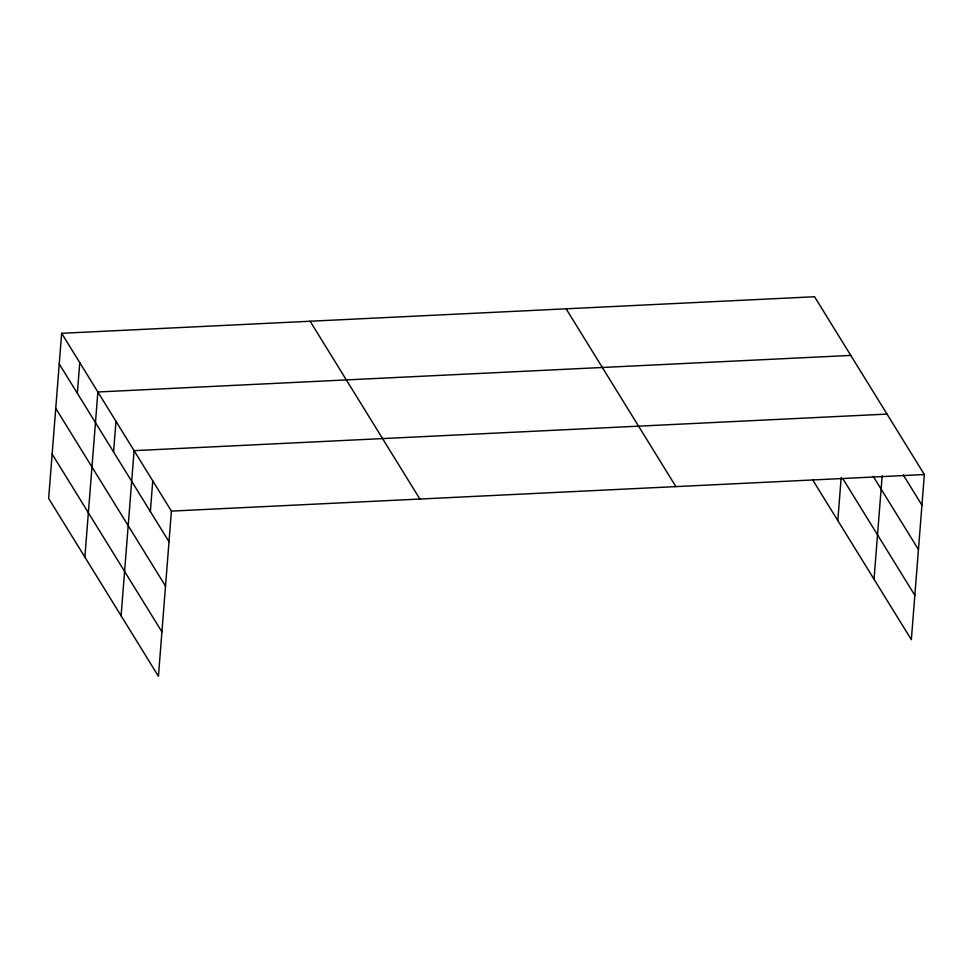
<?xml version="1.0" encoding="UTF-8"?>
<svg xmlns="http://www.w3.org/2000/svg" width="973" height="973" viewBox="0 0 973 973"><rect width="100%" height="100%" fill="white"/><g stroke="black" fill="none" stroke-linecap="round" stroke-linejoin="round"><path stroke-width="1.46" d="M61.652 333.313L48.65 498.456L158.429 676.259L171.418 511.105L61.652 333.313L814.571 296.741L924.35 474.544L911.348 639.687L812.601 479.75M77.354 393.287L79.762 362.649M84.87 557.128L97.872 391.985L850.803 355.413M113.573 451.959L115.982 421.321M121.102 615.8L134.092 450.657L887.023 414.097M150.353 511.53L152.761 480.881M837.802 520.567L841.183 477.658M874.034 579.239L882.17 475.809M171.418 511.105L924.35 474.544M903.272 474.958L921.942 505.182M873.243 476.369L918.451 549.575M842.873 478.728L914.851 595.306M566.116 308.806L675.882 486.609M310.119 321.248L419.886 499.04M59.231 363.951L169.01 541.754M55.741 408.344L165.519 586.135M52.141 454.075L161.919 631.866"/></g></svg>
